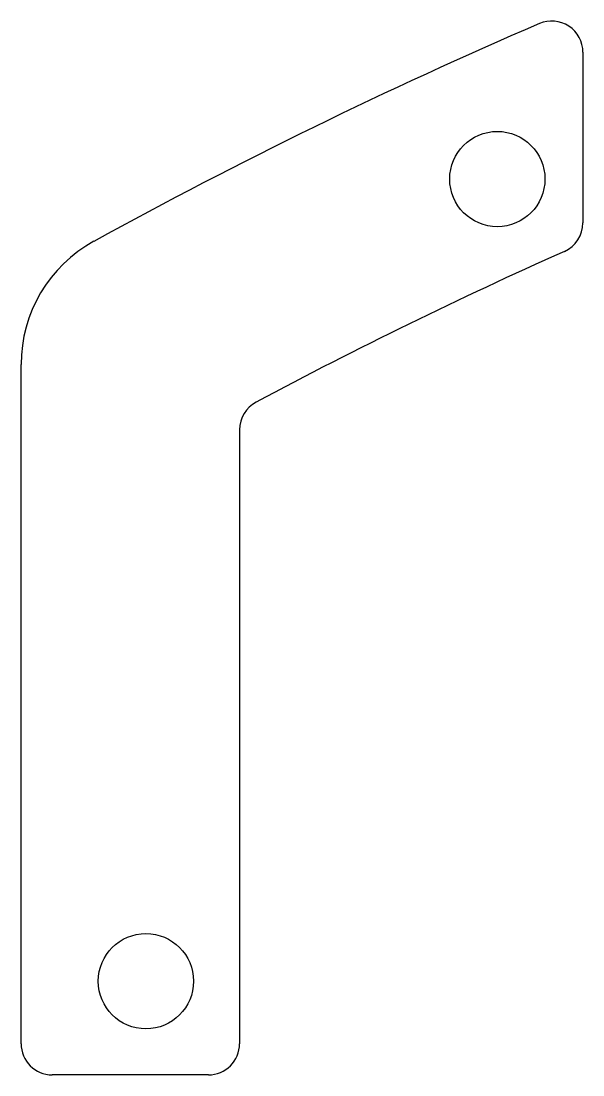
# Model space of a CAD drawing. Header units: millimetres. Extents: x -9 to 9, y -16.9 to 16.8.
import ezdxf

# ---------------------------------------------------------------- set-up
doc = ezdxf.new("R2010")
doc.units = ezdxf.units.MM
doc.layers.add('CUTOUTS', color=1, linetype='CONTINUOUS')
doc.layers.add('PERIMETER', color=5, linetype='CONTINUOUS')

msp = doc.modelspace()

# ---------------------------------------------------------------- linework, layer by layer
at = {"layer": 'CUTOUTS'}
for centre in [(6.257, 11.746), (-5, -13.934)]:
    msp.add_circle(centre, 1.525, dxfattribs=at)
at = {"layer": 'PERIMETER'}
for p, q in [((9, 15.803), (9, 10.344)), ((-9, -15.934), (-9, 5.808)), ((-2, 3.722), (-2, -15.934)), ((-3, -16.934), (-8, -16.934))]:
    msp.add_line(p, q, dxfattribs=at)
for centre, radius, start, end in [((72.839, -134.951), 165.106, 113.27253, 118.7864), ((8, 15.803), 1, 0, 113.2725), ((8, 10.344), 1, 294.0492, 360), ((-4.5, 5.808), 4.5, 118.7864, 180), ((72.839, -134.951), 158.106, 114.04924, 118.03401), ((-1, 3.722), 1, 118.034, 180), ((-8, -15.934), 1, 180, 270), ((-3, -15.934), 1, -90, 0)]:
    msp.add_arc(centre, radius, start, end, dxfattribs=at)

doc.saveas('drawing.dxf')
